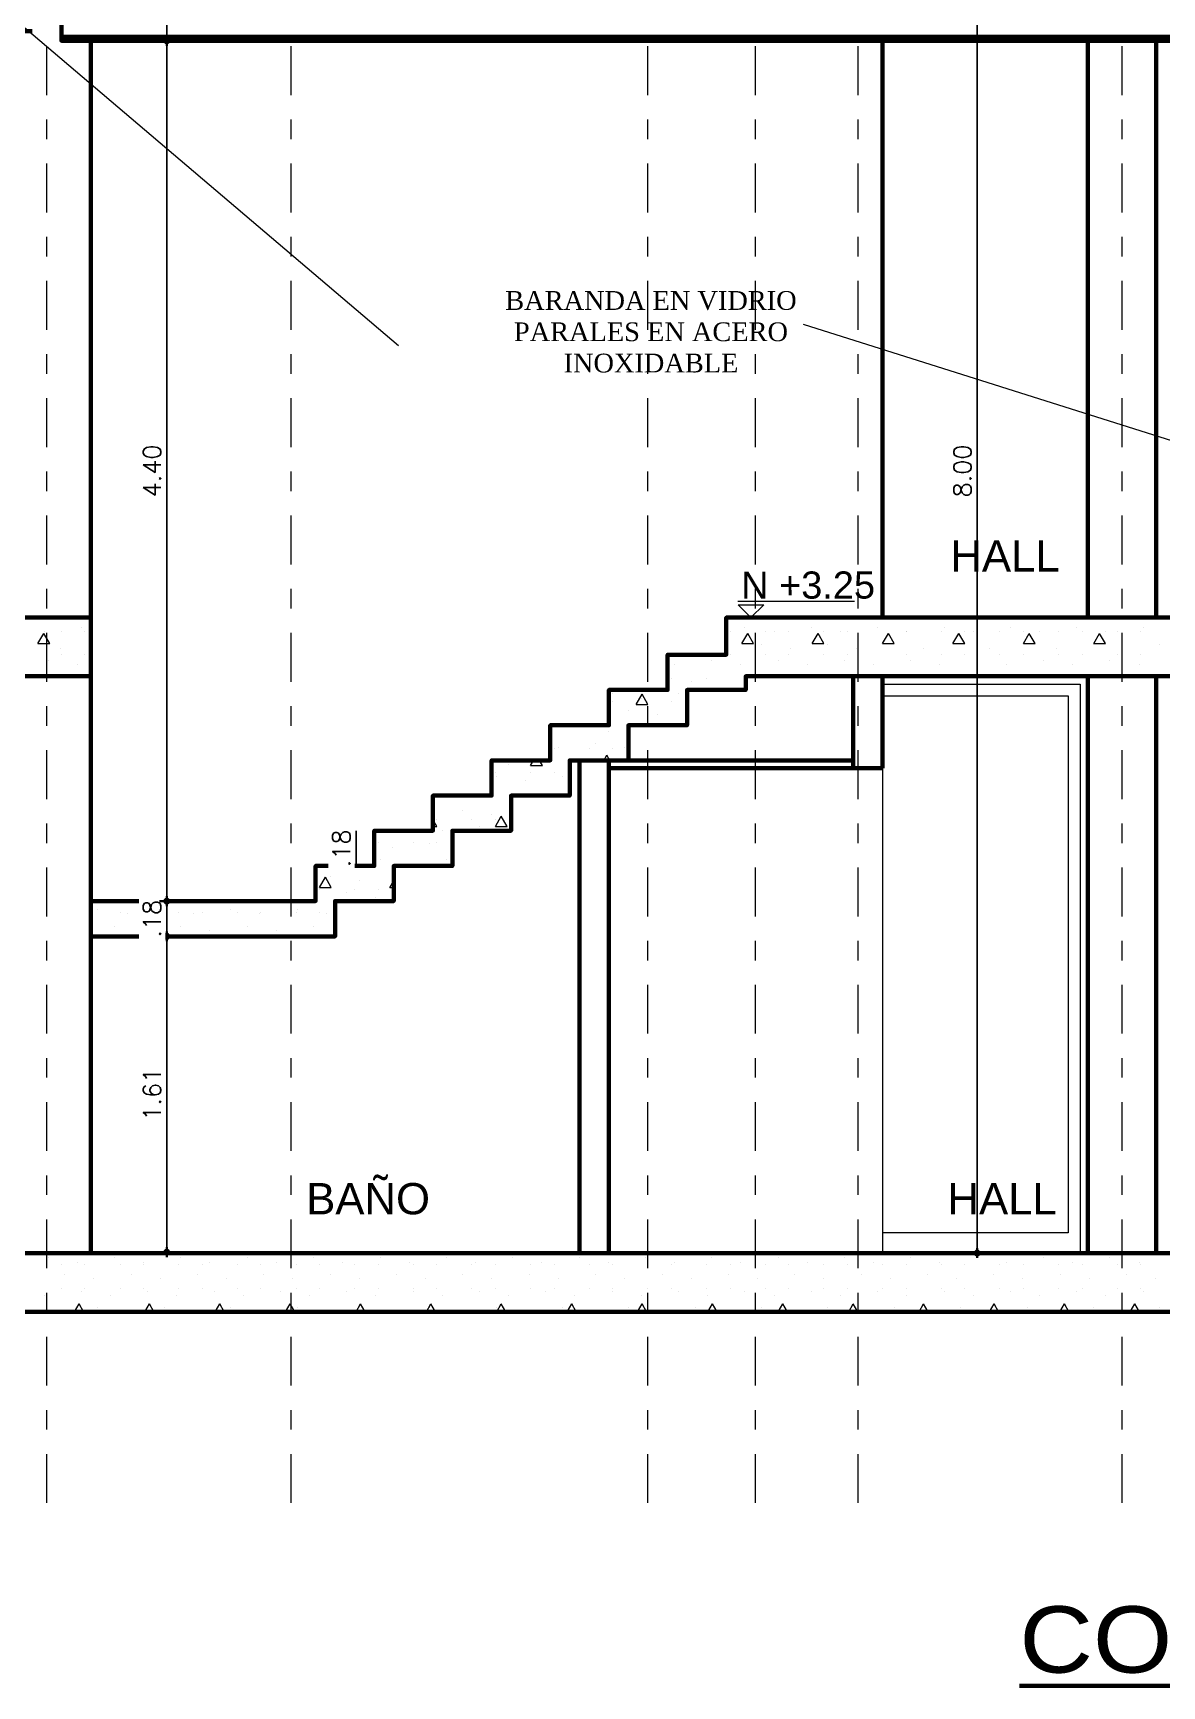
# Model space of a CAD drawing. Header units: metres. Extents: x -50 to 76, y -61 to 14.
# Drawn here: x 23.54 to 29.31, y -41.01 to -32.56 of the extents above; entities that cross this region are included whole.
import ezdxf
from ezdxf.enums import TextEntityAlignment as Align

# ---------------------------------------------------------------- set-up
doc = ezdxf.new("R2010")
doc.units = ezdxf.units.M
doc.header["$MEASUREMENT"] = 0
for name, pattern in [('CENTER', [2, 1.25, -0.25, 0.25, -0.25]), ('CENTERX2', [4, 2.5, -0.5, 0.5, -0.5]), ('DASHDOT2', [0.5, 0.25, -0.125, 0, -0.125])]:
    doc.linetypes.add(name, pattern=pattern)
for name, color, linetype, lineweight in [('1 ACHURADO PLACAS', 45, 'Continuous', 15), ('1 CALCAS', 255, 'Continuous', 60), ('1 NIVELES', 145, 'Continuous', 18), ('1 TEXTOS', 4, 'Continuous', 20), ('1 VENTTANAS', 2, 'Continuous', 18), ('COTAS', 251, 'Continuous', 35), ('EJES', 251, 'CENTERX2', 0), ('TEXTOS', 4, 'Continuous', 25), ('TITULOS', 9, 'Continuous', 60)]:
    doc.layers.add(name, color=color, linetype=linetype, lineweight=lineweight)
doc.layers.add('TEXT', color=4, linetype='Continuous')
doc.styles.add('ARIAL', font='CENTURY.TTF')
doc.styles.add('cotas', font='romans.shx')
doc.styles.add('DISEÑO', font='arial.ttf', dxfattribs={"width": 1.1})
doc.styles.add('Estilo_Generado_1', font='arial.ttf')
doc.styles.add('LEROY', font='arial.ttf')
doc.dimstyles.new('COT-50', dxfattribs={"dimscale": 0.5, "dimtxt": 0.18, "dimasz": 0.05, "dimexe": 0.08, "dimexo": 0.1, "dimgap": 0.06, "dimtad": 1, "dimzin": 4, "dimdsep": 46, "dimtxsty": 'cotas', "dimblk1": 'COTA', "dimblk2": 'COTA', "dimsah": 1, "dimcen": 0.09, "dimse1": 1, "dimse2": 1, "dimclrd": 256, "dimclre": 253, "dimclrt": 14, "dimadec": 0, "dimazin": 0, "dimtfac": 1, "dimtix": 1, "dimtmove": 0, "dimatfit": 3, "dimldrblk": 'COTA', "dimfxl": 1, "dimtfill": 1, "dimtfillclr": 256, "dimtolj": 1, "dimtzin": 12, "dimarcsym": 0})

# ---------------------------------------------------------------- blocks, each defined once
blk = doc.blocks.new('COTA')
for p, q in [((-1, 0), (1, 0)), ((0, 1.5), (0, -1.5))]:
    blk.add_line(p, q)
blk.add_circle((0, 0), 0.5)
blk = doc.blocks.new('*D765')
at = {"layer": 'COTAS', "lineweight": -2, "transparency": 16777216}
blk.add_line((23.1137, -35.8213), (23.1137, -35.5713), dxfattribs=at)
at = {"layer": 'Defpoints', "color": 0, "transparency": 16777216}
for p in [(23.8338, -35.5463), (23.8338, -35.8463)]:
    blk.add_point(p, dxfattribs=at)
at = {"layer": 'COTAS', "lineweight": -2, "transparency": 16777216, "xscale": 0.025, "yscale": 0.025, "zscale": 0.025}
for p, rotation in [((23.1137, -35.5463), 90), ((23.1137, -35.8463), 270)]:
    blk.add_blockref('COTA', p, dxfattribs=dict(at, rotation=rotation))
at = {"layer": 'COTAS', "color": 14, "transparency": 16777216, "insert": (23.0387, -35.6963), "char_height": 0.09, "attachment_point": 5, "rotation": 90, "style": 'cotas', "bg_fill": 3, "box_fill_scale": 1.25, "bg_fill_color": 256, "bg_fill_true_color": 13158600, "bg_fill_transparency": 0}
blk.add_mtext('\\A1;.30', dxfattribs=at)
at = {"layer": 'Defpoints', "color": 0, "transparency": 16777216}
blk.add_point((23.1137, -35.5463), dxfattribs=at)
blk = doc.blocks.new('*D768')
at = {"layer": 'COTAS', "lineweight": -2, "transparency": 16777216}
blk.add_line((24.2225, -37.2013), (24.2225, -38.7663), dxfattribs=at)
at = {"layer": 'Defpoints', "color": 0, "transparency": 16777216}
for p in [(23.8338, -37.1763), (23.8338, -38.7913), (24.2225, -38.7913)]:
    blk.add_point(p, dxfattribs=at)
at = {"layer": 'COTAS', "lineweight": -2, "transparency": 16777216, "xscale": 0.025, "yscale": 0.025, "zscale": 0.025}
for p, rotation in [((24.2225, -37.1763), 90), ((24.2225, -38.7913), 270)]:
    blk.add_blockref('COTA', p, dxfattribs=dict(at, rotation=rotation))
at = {"layer": 'COTAS', "color": 14, "transparency": 16777216, "insert": (24.1475, -37.9838), "char_height": 0.09, "attachment_point": 5, "rotation": 90, "style": 'cotas', "bg_fill": 3, "box_fill_scale": 1.25, "bg_fill_color": 256, "bg_fill_true_color": 13158600, "bg_fill_transparency": 0}
blk.add_mtext('\\A1;1.61', dxfattribs=at)
blk = doc.blocks.new('*D769')
at = {"layer": 'COTAS', "lineweight": -2, "transparency": 16777216}
blk.add_line((24.2225, -36.9963), (24.2225, -37.1763), dxfattribs=at)
at = {"layer": 'Defpoints', "color": 0, "transparency": 16777216}
for p in [(23.8338, -36.9963), (23.8338, -37.1763)]:
    blk.add_point(p, dxfattribs=at)
at = {"layer": 'COTAS', "color": 14, "transparency": 16777216, "insert": (24.1475, -37.0863), "char_height": 0.09, "attachment_point": 5, "rotation": 90, "style": 'cotas', "bg_fill": 3, "box_fill_scale": 1.25, "bg_fill_color": 256, "bg_fill_true_color": 13158600, "bg_fill_transparency": 0}
blk.add_mtext('\\A1;.18', dxfattribs=at)
at = {"layer": 'Defpoints', "color": 0, "transparency": 16777216}
blk.add_point((24.2225, -37.1763), dxfattribs=at)
blk = doc.blocks.new('*D770')
at = {"layer": 'COTAS', "lineweight": -2, "transparency": 16777216}
blk.add_line((24.2225, -36.9713), (24.2225, -32.6213), dxfattribs=at)
at = {"layer": 'Defpoints', "color": 0, "transparency": 16777216}
for p in [(23.8338, -32.5963), (24.2225, -32.5963), (23.8338, -36.9963)]:
    blk.add_point(p, dxfattribs=at)
at = {"layer": 'COTAS', "lineweight": -2, "transparency": 16777216, "xscale": 0.025, "yscale": 0.025, "zscale": 0.025}
for p, rotation in [((24.2225, -32.5963), 90), ((24.2225, -36.9963), 270)]:
    blk.add_blockref('COTA', p, dxfattribs=dict(at, rotation=rotation))
at = {"layer": 'COTAS', "color": 14, "transparency": 16777216, "insert": (24.1475, -34.7963), "char_height": 0.09, "attachment_point": 5, "rotation": 90, "style": 'cotas', "bg_fill": 3, "box_fill_scale": 1.25, "bg_fill_color": 256, "bg_fill_true_color": 13158600, "bg_fill_transparency": 0}
blk.add_mtext('\\A1;4.40', dxfattribs=at)
blk = doc.blocks.new('*D771')
at = {"layer": 'COTAS', "lineweight": -2, "transparency": 16777216}
blk.add_line((24.2225, -32.5713), (24.2225, -30.8213), dxfattribs=at)
at = {"layer": 'Defpoints', "color": 0, "transparency": 16777216}
for p in [(23.6838, -30.7963), (24.2225, -30.7963), (23.8338, -32.5963)]:
    blk.add_point(p, dxfattribs=at)
at = {"layer": 'COTAS', "lineweight": -2, "transparency": 16777216, "xscale": 0.025, "yscale": 0.025, "zscale": 0.025}
for p, rotation in [((24.2225, -30.7963), 90), ((24.2225, -32.5963), 270)]:
    blk.add_blockref('COTA', p, dxfattribs=dict(at, rotation=rotation))
at = {"layer": 'COTAS', "color": 14, "transparency": 16777216, "insert": (24.1475, -31.6963), "char_height": 0.09, "attachment_point": 5, "rotation": 90, "style": 'cotas', "bg_fill": 3, "box_fill_scale": 1.25, "bg_fill_color": 256, "bg_fill_true_color": 13158600, "bg_fill_transparency": 0}
blk.add_mtext('\\A1;1.80', dxfattribs=at)
blk = doc.blocks.new('*D772')
at = {"layer": 'COTAS', "lineweight": -2, "transparency": 16777216}
blk.add_line((25.1911, -36.6363), (25.1911, -36.8163), dxfattribs=at)
at = {"layer": 'Defpoints', "color": 0, "transparency": 16777216}
for p in [(25.2838, -36.6363), (25.2838, -36.8163)]:
    blk.add_point(p, dxfattribs=at)
at = {"layer": 'COTAS', "color": 14, "transparency": 16777216, "insert": (25.1161, -36.7263), "char_height": 0.09, "attachment_point": 5, "rotation": 90, "style": 'cotas', "bg_fill": 3, "box_fill_scale": 1.25, "bg_fill_color": 256, "bg_fill_true_color": 13158600, "bg_fill_transparency": 0}
blk.add_mtext('\\A1;.18', dxfattribs=at)
at = {"layer": 'Defpoints', "color": 0, "transparency": 16777216}
blk.add_point((25.1911, -36.8163), dxfattribs=at)
blk = doc.blocks.new('*D773')
at = {"layer": 'COTAS', "lineweight": -2, "transparency": 16777216}
blk.add_line((28.3676, -30.8213), (28.3676, -38.7713), dxfattribs=at)
at = {"layer": 'Defpoints', "color": 0, "transparency": 16777216}
for p in [(23.5338, -30.7963), (23.5338, -38.7963), (28.3676, -38.7963)]:
    blk.add_point(p, dxfattribs=at)
at = {"layer": 'COTAS', "lineweight": -2, "transparency": 16777216, "xscale": 0.025, "yscale": 0.025, "zscale": 0.025}
for p, rotation in [((28.3676, -30.7963), 90), ((28.3676, -38.7963), 270)]:
    blk.add_blockref('COTA', p, dxfattribs=dict(at, rotation=rotation))
at = {"layer": 'COTAS', "color": 14, "transparency": 16777216, "insert": (28.2926, -34.7963), "char_height": 0.09, "attachment_point": 5, "rotation": 90, "style": 'cotas', "bg_fill": 3, "box_fill_scale": 1.25, "bg_fill_color": 256, "bg_fill_true_color": 13158600, "bg_fill_transparency": 0}
blk.add_mtext('\\A1;8.00', dxfattribs=at)

msp = doc.modelspace()

# ---------------------------------------------------------------- linework, layer by layer
at = {"layer": '1 ACHURADO PLACAS'}
for p, q in [((23.5638, -35.6786), (23.5938, -35.6267)), ((23.6238, -35.6786), (23.5938, -35.6267)), ((23.5951, -35.618), (23.5951, -35.618)), ((23.6838, -35.6163), (23.6838, -35.6163)), ((23.786, -35.5968), (23.786, -35.5968)), ((23.8038, -35.6163), (23.8038, -35.6163)), ((27.1038, -35.6163), (27.1038, -35.6163)), ((27.1638, -35.6786), (27.1938, -35.6267)), ((27.1801, -35.5968), (27.1801, -35.5968)), ((27.2238, -35.6786), (27.1938, -35.6267)), ((27.2838, -35.6163), (27.2838, -35.6163)), ((27.3286, -35.618), (27.3286, -35.618)), ((27.4038, -35.6163), (27.4038, -35.6163)), ((27.5196, -35.5968), (27.5196, -35.5968)), ((27.5238, -35.6786), (27.5538, -35.6267)), ((27.5838, -35.6786), (27.5538, -35.6267)), ((27.5838, -35.6163), (27.5838, -35.6163)), ((27.668, -35.618), (27.668, -35.618)), ((27.7038, -35.6163), (27.7038, -35.6163)), ((27.859, -35.5968), (27.859, -35.5968)), ((27.8838, -35.6786), (27.9138, -35.6267)), ((27.9438, -35.6786), (27.9138, -35.6267)), ((28.0038, -35.6163), (28.0038, -35.6163)), ((28.0075, -35.618), (28.0075, -35.618)), ((28.1838, -35.6163), (28.1838, -35.6163)), ((28.1984, -35.5968), (28.1984, -35.5968)), ((28.2438, -35.6786), (28.2738, -35.6267)), ((28.3038, -35.6786), (28.2738, -35.6267)), ((28.3038, -35.6163), (28.3038, -35.6163)), ((28.3469, -35.618), (28.3469, -35.618)), ((28.4838, -35.6163), (28.4838, -35.6163)), ((28.5378, -35.5968), (28.5378, -35.5968)), ((28.6038, -35.6163), (28.6038, -35.6163)), ((28.6038, -35.6786), (28.6338, -35.6267)), ((28.6638, -35.6786), (28.6338, -35.6267)), ((28.6863, -35.618), (28.6863, -35.618)), ((28.7838, -35.6163), (28.7838, -35.6163)), ((28.8772, -35.5968), (28.8772, -35.5968)), ((28.9038, -35.6163), (28.9038, -35.6163)), ((28.9638, -35.6786), (28.9938, -35.6267)), ((29.0238, -35.6786), (28.9938, -35.6267)), ((29.0257, -35.618), (29.0257, -35.618)), ((29.0838, -35.6163), (29.0838, -35.6163)), ((29.2038, -35.6163), (29.2038, -35.6163)), ((29.2166, -35.5968), (29.2166, -35.5968)), ((23.5638, -35.6786), (23.6238, -35.6786)), ((23.68, -35.7028), (23.68, -35.7028)), ((23.6838, -35.7363), (23.6838, -35.7363)), ((23.8038, -35.7363), (23.8038, -35.7363)), ((27.1038, -35.7363), (27.1038, -35.7363)), ((27.1638, -35.6786), (27.2238, -35.6786)), ((27.265, -35.6816), (27.265, -35.6816)), ((27.2838, -35.7363), (27.2838, -35.7363)), ((27.4038, -35.7363), (27.4038, -35.7363)), ((27.4135, -35.7028), (27.4135, -35.7028)), ((27.5238, -35.6786), (27.5838, -35.6786)), ((27.5838, -35.7363), (27.5838, -35.7363)), ((27.6044, -35.6816), (27.6044, -35.6816)), ((27.7038, -35.7363), (27.7038, -35.7363)), ((27.7529, -35.7028), (27.7529, -35.7028)), ((27.8838, -35.6786), (27.9438, -35.6786)), ((27.9438, -35.6816), (27.9438, -35.6816)), ((28.0038, -35.7363), (28.0038, -35.7363)), ((28.0923, -35.7028), (28.0923, -35.7028)), ((28.1838, -35.7363), (28.1838, -35.7363)), ((28.2438, -35.6786), (28.3038, -35.6786)), ((28.2832, -35.6816), (28.2832, -35.6816)), ((28.3038, -35.7363), (28.3038, -35.7363)), ((28.4317, -35.7028), (28.4317, -35.7028)), ((28.4838, -35.7363), (28.4838, -35.7363)), ((28.6038, -35.6786), (28.6638, -35.6786)), ((28.6038, -35.7363), (28.6038, -35.7363)), ((28.6226, -35.6816), (28.6226, -35.6816)), ((28.7711, -35.7028), (28.7711, -35.7028)), ((28.7838, -35.7363), (28.7838, -35.7363)), ((28.9038, -35.7363), (28.9038, -35.7363)), ((28.962, -35.6816), (28.962, -35.6816)), ((28.9638, -35.6786), (29.0238, -35.6786)), ((29.0838, -35.7363), (29.0838, -35.7363)), ((29.1105, -35.7028), (29.1105, -35.7028)), ((29.2038, -35.7363), (29.2038, -35.7363)), ((29.3015, -35.6816), (29.3015, -35.6816)), ((23.6163, -35.7665), (23.6163, -35.7665)), ((23.7648, -35.7877), (23.7648, -35.7877)), ((26.8195, -35.7877), (26.8195, -35.7877)), ((27.0104, -35.7665), (27.0104, -35.7665)), ((27.1589, -35.7877), (27.1589, -35.7877)), ((27.1589, -35.7877), (27.1589, -35.7877)), ((27.3498, -35.7665), (27.3498, -35.7665)), ((27.4983, -35.7877), (27.4983, -35.7877)), ((27.6893, -35.7665), (27.6893, -35.7665)), ((27.8377, -35.7877), (27.8377, -35.7877)), ((28.0287, -35.7665), (28.0287, -35.7665)), ((28.1772, -35.7877), (28.1772, -35.7877)), ((28.3681, -35.7665), (28.3681, -35.7665)), ((28.5166, -35.7877), (28.5166, -35.7877)), ((28.7075, -35.7665), (28.7075, -35.7665)), ((28.856, -35.7877), (28.856, -35.7877)), ((29.0469, -35.7665), (29.0469, -35.7665)), ((29.1954, -35.7877), (29.1954, -35.7877)), ((26.8038, -35.8563), (26.8038, -35.8563)), ((26.9044, -35.8725), (26.9044, -35.8725)), ((26.9838, -35.8563), (26.9838, -35.8563)), ((26.5013, -35.9362), (26.5013, -35.9362)), ((26.5038, -35.9763), (26.5038, -35.9763)), ((26.6238, -35.9904), (26.6538, -35.9384)), ((26.6238, -35.9904), (26.6838, -35.9904)), ((26.6498, -35.9574), (26.6498, -35.9574)), ((26.6838, -35.9904), (26.6538, -35.9384)), ((26.6838, -35.9763), (26.6838, -35.9763)), ((26.8038, -35.9763), (26.8038, -35.9763)), ((26.8407, -35.9362), (26.8407, -35.9362)), ((26.5862, -36.021), (26.5862, -36.021)), ((26.7347, -36.0422), (26.7347, -36.0422)), ((26.3316, -36.1059), (26.3316, -36.1059)), ((26.4801, -36.1271), (26.4801, -36.1271)), ((26.2038, -36.2163), (26.2038, -36.2163)), ((26.2255, -36.212), (26.2255, -36.212)), ((26.3838, -36.2163), (26.3838, -36.2163)), ((26.4165, -36.1907), (26.4165, -36.1907)), ((26.4587, -36.2763), (26.4738, -36.2502)), ((26.4889, -36.2763), (26.4738, -36.2502)), ((26.5038, -36.2163), (26.5038, -36.2163)), ((26.565, -36.212), (26.565, -36.212)), ((25.9038, -36.3363), (25.9038, -36.3363)), ((25.971, -36.2968), (25.971, -36.2968)), ((26.0838, -36.3022), (26.0987, -36.2763)), ((26.0838, -36.3022), (26.1438, -36.3022)), ((26.0838, -36.3363), (26.0838, -36.3363)), ((26.1438, -36.3022), (26.1289, -36.2763)), ((26.2038, -36.3363), (26.2038, -36.3363)), ((26.5013, -36.2756), (26.5013, -36.2756)), ((25.9073, -36.3604), (25.9073, -36.3604)), ((26.0558, -36.3817), (26.0558, -36.3817)), ((26.2468, -36.3604), (26.2468, -36.3604)), ((25.8013, -36.4665), (25.8013, -36.4665)), ((25.9922, -36.4453), (25.9922, -36.4453)), ((25.6038, -36.6139), (25.5838, -36.5793)), ((25.6038, -36.5763), (25.6038, -36.5763)), ((25.7376, -36.5302), (25.7376, -36.5302)), ((25.7838, -36.5763), (25.7838, -36.5763)), ((25.8861, -36.5514), (25.8861, -36.5514)), ((25.9038, -36.6139), (25.9338, -36.562)), ((25.9038, -36.5763), (25.9038, -36.5763)), ((25.9638, -36.6139), (25.9338, -36.562)), ((25.5838, -36.6139), (25.6038, -36.6139)), ((25.6316, -36.6362), (25.6316, -36.6362)), ((25.8225, -36.615), (25.8225, -36.615)), ((25.9038, -36.6139), (25.9638, -36.6139)), ((25.3038, -36.6963), (25.3038, -36.6963)), ((25.377, -36.7211), (25.377, -36.7211)), ((25.4838, -36.6963), (25.4838, -36.6963)), ((25.5679, -36.6999), (25.5679, -36.6999)), ((25.6038, -36.6963), (25.6038, -36.6963)), ((25.3134, -36.7847), (25.3134, -36.7847)), ((25.4619, -36.8059), (25.4619, -36.8059)), ((25.6528, -36.7847), (25.6528, -36.7847)), ((25.0038, -36.9257), (25.0338, -36.8737)), ((25.0038, -36.9257), (25.0638, -36.9257)), ((25.0038, -36.9363), (25.0038, -36.9363)), ((25.0638, -36.9257), (25.0338, -36.8737)), ((25.0588, -36.8696), (25.0588, -36.8696)), ((25.1838, -36.9363), (25.1838, -36.9363)), ((25.2073, -36.8908), (25.2073, -36.8908)), ((25.3038, -36.9363), (25.3038, -36.9363)), ((25.3638, -36.9257), (25.3838, -36.8911)), ((25.3638, -36.9257), (25.3838, -36.9257)), ((25.1437, -36.9544), (25.1437, -36.9544)), ((25.2922, -36.9756), (25.2922, -36.9756)), ((23.8709, -37.0393), (23.8709, -37.0393)), ((23.9838, -37.0563), (23.9838, -37.0563)), ((24.0194, -37.0605), (24.0194, -37.0605)), ((24.1038, -37.0563), (24.1038, -37.0563)), ((24.2103, -37.0393), (24.2103, -37.0393)), ((24.2838, -37.0563), (24.2838, -37.0563)), ((24.3588, -37.0605), (24.3588, -37.0605)), ((24.4038, -37.0563), (24.4038, -37.0563)), ((24.5497, -37.0393), (24.5497, -37.0393)), ((24.5838, -37.0563), (24.5838, -37.0563)), ((24.6982, -37.0605), (24.6982, -37.0605)), ((24.7038, -37.0563), (24.7038, -37.0563)), ((24.8838, -37.0563), (24.8838, -37.0563)), ((24.8891, -37.0393), (24.8891, -37.0393)), ((25.0038, -37.0563), (25.0038, -37.0563)), ((25.0376, -37.0605), (25.0376, -37.0605)), ((23.9557, -37.1241), (23.9557, -37.1241)), ((24.1042, -37.1453), (24.1042, -37.1453)), ((24.2951, -37.1241), (24.2951, -37.1241)), ((24.4436, -37.1453), (24.4436, -37.1453)), ((24.6346, -37.1241), (24.6346, -37.1241)), ((24.783, -37.1453), (24.783, -37.1453)), ((24.974, -37.1241), (24.974, -37.1241)), ((23.8338, -38.7963), (23.5338, -38.7963)), ((23.5638, -38.7963), (23.5638, -38.7963)), ((23.6238, -38.7963), (23.6238, -38.7963)), ((23.9238, -38.7963), (23.9238, -38.7963)), ((23.9838, -38.7963), (23.9838, -38.7963)), ((24.2838, -38.7963), (24.2838, -38.7963)), ((24.3438, -38.7963), (24.3438, -38.7963)), ((24.6438, -38.7963), (24.6438, -38.7963)), ((24.7038, -38.7963), (24.7038, -38.7963)), ((25.0038, -38.7963), (25.0038, -38.7963)), ((25.0638, -38.7963), (25.0638, -38.7963)), ((25.3638, -38.7963), (25.3638, -38.7963)), ((25.4238, -38.7963), (25.4238, -38.7963)), ((25.7238, -38.7963), (25.7238, -38.7963)), ((25.7838, -38.7963), (25.7838, -38.7963)), ((26.0838, -38.7963), (26.0838, -38.7963)), ((26.1438, -38.7963), (26.1438, -38.7963)), ((26.4438, -38.7963), (26.4438, -38.7963)), ((26.5038, -38.7963), (26.5038, -38.7963)), ((26.8638, -38.7963), (26.8638, -38.7963)), ((27.2238, -38.7963), (27.2238, -38.7963)), ((27.5838, -38.7963), (27.5838, -38.7963)), ((23.6163, -38.8212), (23.6163, -38.8212)), ((23.6838, -38.8563), (23.6838, -38.8563)), ((23.7648, -38.8424), (23.7648, -38.8424)), ((23.8038, -38.8563), (23.8038, -38.8563)), ((23.9557, -38.8212), (23.9557, -38.8212)), ((23.9838, -38.8563), (23.9838, -38.8563)), ((24.1038, -38.8563), (24.1038, -38.8563)), ((24.1042, -38.8424), (24.1042, -38.8424)), ((24.2838, -38.8563), (24.2838, -38.8563)), ((24.2951, -38.8212), (24.2951, -38.8212)), ((24.4038, -38.8563), (24.4038, -38.8563)), ((24.4436, -38.8424), (24.4436, -38.8424)), ((24.5838, -38.8563), (24.5838, -38.8563)), ((24.6346, -38.8212), (24.6346, -38.8212)), ((24.7038, -38.8563), (24.7038, -38.8563)), ((24.783, -38.8424), (24.783, -38.8424)), ((24.8838, -38.8563), (24.8838, -38.8563)), ((24.974, -38.8212), (24.974, -38.8212)), ((25.0038, -38.8563), (25.0038, -38.8563)), ((25.1225, -38.8424), (25.1225, -38.8424)), ((25.1838, -38.8563), (25.1838, -38.8563)), ((25.3038, -38.8563), (25.3038, -38.8563)), ((25.3134, -38.8212), (25.3134, -38.8212)), ((25.4619, -38.8424), (25.4619, -38.8424)), ((25.4838, -38.8563), (25.4838, -38.8563)), ((25.6038, -38.8563), (25.6038, -38.8563)), ((25.6528, -38.8212), (25.6528, -38.8212)), ((25.7838, -38.8563), (25.7838, -38.8563)), ((25.8013, -38.8424), (25.8013, -38.8424)), ((25.9038, -38.8563), (25.9038, -38.8563)), ((25.9922, -38.8212), (25.9922, -38.8212)), ((26.0838, -38.8563), (26.0838, -38.8563)), ((26.1407, -38.8424), (26.1407, -38.8424)), ((26.2038, -38.8563), (26.2038, -38.8563)), ((26.3316, -38.8212), (26.3316, -38.8212)), ((26.3838, -38.8563), (26.3838, -38.8563)), ((26.4801, -38.8424), (26.4801, -38.8424)), ((26.5038, -38.8563), (26.5038, -38.8563)), ((26.671, -38.8212), (26.671, -38.8212)), ((26.6838, -38.8563), (26.6838, -38.8563)), ((26.8038, -38.8563), (26.8038, -38.8563)), ((26.8195, -38.8424), (26.8195, -38.8424)), ((26.9838, -38.8563), (26.9838, -38.8563)), ((27.0104, -38.8212), (27.0104, -38.8212)), ((27.1038, -38.8563), (27.1038, -38.8563)), ((27.1589, -38.8424), (27.1589, -38.8424)), ((27.2838, -38.8563), (27.2838, -38.8563)), ((27.3498, -38.8212), (27.3498, -38.8212)), ((27.4038, -38.8563), (27.4038, -38.8563)), ((27.4983, -38.8424), (27.4983, -38.8424)), ((27.5838, -38.8563), (27.5838, -38.8563)), ((27.6893, -38.8212), (27.6893, -38.8212)), ((27.7038, -38.8563), (27.7038, -38.8563)), ((27.8377, -38.8424), (27.8377, -38.8424)), ((27.8838, -38.8563), (27.8838, -38.8563)), ((28.0038, -38.8563), (28.0038, -38.8563)), ((28.0287, -38.8212), (28.0287, -38.8212)), ((28.1772, -38.8424), (28.1772, -38.8424)), ((28.1838, -38.8563), (28.1838, -38.8563)), ((28.3038, -38.8563), (28.3038, -38.8563)), ((28.3681, -38.8212), (28.3681, -38.8212)), ((28.4838, -38.8563), (28.4838, -38.8563)), ((28.5166, -38.8424), (28.5166, -38.8424)), ((28.6038, -38.8563), (28.6038, -38.8563)), ((28.7075, -38.8212), (28.7075, -38.8212)), ((28.7838, -38.8563), (28.7838, -38.8563)), ((28.856, -38.8424), (28.856, -38.8424)), ((28.9038, -38.8563), (28.9038, -38.8563)), ((29.0469, -38.8212), (29.0469, -38.8212)), ((29.0838, -38.8563), (29.0838, -38.8563)), ((29.1954, -38.8424), (29.1954, -38.8424)), ((29.2038, -38.8563), (29.2038, -38.8563)), ((23.7012, -38.906), (23.7012, -38.906)), ((23.8497, -38.9272), (23.8497, -38.9272)), ((24.0406, -38.906), (24.0406, -38.906)), ((24.1891, -38.9272), (24.1891, -38.9272)), ((24.38, -38.906), (24.38, -38.906)), ((24.5285, -38.9272), (24.5285, -38.9272)), ((24.7194, -38.906), (24.7194, -38.906)), ((24.8679, -38.9272), (24.8679, -38.9272)), ((25.0588, -38.906), (25.0588, -38.906)), ((25.2073, -38.9272), (25.2073, -38.9272)), ((25.3982, -38.906), (25.3982, -38.906)), ((25.5467, -38.9272), (25.5467, -38.9272)), ((25.7376, -38.906), (25.7376, -38.906)), ((25.8861, -38.9272), (25.8861, -38.9272)), ((26.0771, -38.906), (26.0771, -38.906)), ((26.2255, -38.9272), (26.2255, -38.9272)), ((26.4165, -38.906), (26.4165, -38.906)), ((26.565, -38.9272), (26.565, -38.9272)), ((26.7559, -38.906), (26.7559, -38.906)), ((26.9044, -38.9272), (26.9044, -38.9272)), ((27.0953, -38.906), (27.0953, -38.906)), ((27.2438, -38.9272), (27.2438, -38.9272)), ((27.4347, -38.906), (27.4347, -38.906)), ((27.5832, -38.9272), (27.5832, -38.9272)), ((27.7741, -38.906), (27.7741, -38.906)), ((27.9226, -38.9272), (27.9226, -38.9272)), ((28.1135, -38.906), (28.1135, -38.906)), ((28.262, -38.9272), (28.262, -38.9272)), ((28.4529, -38.906), (28.4529, -38.906)), ((28.6014, -38.9272), (28.6014, -38.9272)), ((28.7923, -38.906), (28.7923, -38.906)), ((28.9408, -38.9272), (28.9408, -38.9272)), ((29.1318, -38.906), (29.1318, -38.906)), ((29.2802, -38.9272), (29.2802, -38.9272)), ((23.5951, -39.0121), (23.5951, -39.0121)), ((23.6838, -38.9763), (23.6838, -38.9763)), ((23.786, -38.9909), (23.786, -38.9909)), ((23.8038, -38.9763), (23.8038, -38.9763)), ((23.9345, -39.0121), (23.9345, -39.0121)), ((23.9838, -38.9763), (23.9838, -38.9763)), ((24.1038, -38.9763), (24.1038, -38.9763)), ((24.1254, -38.9909), (24.1254, -38.9909)), ((24.2739, -39.0121), (24.2739, -39.0121)), ((24.2838, -38.9763), (24.2838, -38.9763)), ((24.4038, -38.9763), (24.4038, -38.9763)), ((24.4648, -38.9909), (24.4648, -38.9909)), ((24.5838, -38.9763), (24.5838, -38.9763)), ((24.6133, -39.0121), (24.6133, -39.0121)), ((24.7038, -38.9763), (24.7038, -38.9763)), ((24.8043, -38.9909), (24.8043, -38.9909)), ((24.8838, -38.9763), (24.8838, -38.9763)), ((24.9528, -39.0121), (24.9528, -39.0121)), ((25.0038, -38.9763), (25.0038, -38.9763)), ((25.1437, -38.9909), (25.1437, -38.9909)), ((25.1838, -38.9763), (25.1838, -38.9763)), ((25.2922, -39.0121), (25.2922, -39.0121)), ((25.3038, -38.9763), (25.3038, -38.9763)), ((25.4831, -38.9909), (25.4831, -38.9909)), ((25.4838, -38.9763), (25.4838, -38.9763)), ((25.6038, -38.9763), (25.6038, -38.9763)), ((25.6316, -39.0121), (25.6316, -39.0121)), ((25.7838, -38.9763), (25.7838, -38.9763)), ((25.8225, -38.9909), (25.8225, -38.9909)), ((25.9038, -38.9763), (25.9038, -38.9763)), ((25.971, -39.0121), (25.971, -39.0121)), ((26.0838, -38.9763), (26.0838, -38.9763)), ((26.1619, -38.9909), (26.1619, -38.9909)), ((26.2038, -38.9763), (26.2038, -38.9763)), ((26.3104, -39.0121), (26.3104, -39.0121)), ((26.3838, -38.9763), (26.3838, -38.9763)), ((26.5013, -38.9909), (26.5013, -38.9909)), ((26.5038, -38.9763), (26.5038, -38.9763)), ((26.6498, -39.0121), (26.6498, -39.0121)), ((26.6838, -38.9763), (26.6838, -38.9763)), ((26.8038, -38.9763), (26.8038, -38.9763)), ((26.8407, -38.9909), (26.8407, -38.9909)), ((26.9838, -38.9763), (26.9838, -38.9763)), ((26.9892, -39.0121), (26.9892, -39.0121)), ((27.1038, -38.9763), (27.1038, -38.9763)), ((27.1801, -38.9909), (27.1801, -38.9909)), ((27.2838, -38.9763), (27.2838, -38.9763)), ((27.3286, -39.0121), (27.3286, -39.0121)), ((27.4038, -38.9763), (27.4038, -38.9763)), ((27.5196, -38.9909), (27.5196, -38.9909)), ((27.5838, -38.9763), (27.5838, -38.9763)), ((27.668, -39.0121), (27.668, -39.0121)), ((27.7038, -38.9763), (27.7038, -38.9763)), ((27.859, -38.9909), (27.859, -38.9909)), ((27.8838, -38.9763), (27.8838, -38.9763)), ((28.0038, -38.9763), (28.0038, -38.9763)), ((28.0075, -39.0121), (28.0075, -39.0121)), ((28.1838, -38.9763), (28.1838, -38.9763)), ((28.1984, -38.9909), (28.1984, -38.9909)), ((28.3038, -38.9763), (28.3038, -38.9763)), ((28.3469, -39.0121), (28.3469, -39.0121)), ((28.4838, -38.9763), (28.4838, -38.9763)), ((28.5378, -38.9909), (28.5378, -38.9909)), ((28.6038, -38.9763), (28.6038, -38.9763)), ((28.6863, -39.0121), (28.6863, -39.0121)), ((28.7838, -38.9763), (28.7838, -38.9763)), ((28.8772, -38.9909), (28.8772, -38.9909)), ((28.9038, -38.9763), (28.9038, -38.9763)), ((29.0257, -39.0121), (29.0257, -39.0121)), ((29.0838, -38.9763), (29.0838, -38.9763)), ((29.2038, -38.9763), (29.2038, -38.9763)), ((29.2166, -38.9909), (29.2166, -38.9909)), ((23.7506, -39.0963), (23.7738, -39.0561)), ((23.797, -39.0963), (23.7738, -39.0561)), ((23.8709, -39.0757), (23.8709, -39.0757)), ((24.1106, -39.0963), (24.1338, -39.0561)), ((24.157, -39.0963), (24.1338, -39.0561)), ((24.2103, -39.0757), (24.2103, -39.0757)), ((24.4706, -39.0963), (24.4938, -39.0561)), ((24.517, -39.0963), (24.4938, -39.0561)), ((24.5497, -39.0757), (24.5497, -39.0757)), ((24.8306, -39.0963), (24.8538, -39.0561)), ((24.877, -39.0963), (24.8538, -39.0561)), ((24.8891, -39.0757), (24.8891, -39.0757)), ((25.1906, -39.0963), (25.2138, -39.0561)), ((25.237, -39.0963), (25.2138, -39.0561)), ((25.2285, -39.0757), (25.2285, -39.0757)), ((25.5506, -39.0963), (25.5738, -39.0561)), ((25.5679, -39.0757), (25.5679, -39.0757)), ((25.597, -39.0963), (25.5738, -39.0561)), ((25.9073, -39.0757), (25.9073, -39.0757)), ((25.9106, -39.0963), (25.9338, -39.0561)), ((25.957, -39.0963), (25.9338, -39.0561)), ((26.2468, -39.0757), (26.2468, -39.0757)), ((26.2706, -39.0963), (26.2938, -39.0561)), ((26.317, -39.0963), (26.2938, -39.0561)), ((26.5862, -39.0757), (26.5862, -39.0757)), ((26.6306, -39.0963), (26.6538, -39.0561)), ((26.677, -39.0963), (26.6538, -39.0561)), ((26.9256, -39.0757), (26.9256, -39.0757)), ((26.9906, -39.0963), (27.0138, -39.0561)), ((27.037, -39.0963), (27.0138, -39.0561)), ((27.265, -39.0757), (27.265, -39.0757)), ((27.3506, -39.0963), (27.3738, -39.0561)), ((27.397, -39.0963), (27.3738, -39.0561)), ((27.6044, -39.0757), (27.6044, -39.0757)), ((27.7106, -39.0963), (27.7338, -39.0561)), ((27.757, -39.0963), (27.7338, -39.0561)), ((27.9438, -39.0757), (27.9438, -39.0757)), ((28.0706, -39.0963), (28.0938, -39.0561)), ((28.117, -39.0963), (28.0938, -39.0561)), ((28.2832, -39.0757), (28.2832, -39.0757)), ((28.4306, -39.0963), (28.4538, -39.0561)), ((28.477, -39.0963), (28.4538, -39.0561)), ((28.6226, -39.0757), (28.6226, -39.0757)), ((28.7906, -39.0963), (28.8138, -39.0561)), ((28.837, -39.0963), (28.8138, -39.0561)), ((28.962, -39.0757), (28.962, -39.0757)), ((29.1506, -39.0963), (29.1738, -39.0561)), ((29.197, -39.0963), (29.1738, -39.0561)), ((29.3015, -39.0757), (29.3015, -39.0757))]:
    msp.add_line(p, q, dxfattribs=at)
at = {"layer": '1 CALCAS'}
for p, q in [((23.6838, -32.5763), (34.9238, -32.5763)), ((23.8338, -32.5963), (23.8338, -35.8463)), ((34.9338, -32.5963), (23.8338, -32.5963)), ((27.8838, -32.5963), (27.8838, -35.5463)), ((28.9338, -32.5963), (28.9338, -35.5463)), ((29.2838, -32.5963), (29.2838, -35.5463)), ((23.8338, -35.8463), (23.8338, -38.7913)), ((27.7338, -35.8463), (27.7338, -36.3163)), ((27.8838, -36.3163), (27.8838, -35.8463)), ((28.9338, -35.8463), (28.9338, -38.7963)), ((29.2838, -35.8463), (29.2838, -38.7963)), ((26.3338, -36.2763), (26.3338, -38.7913)), ((26.4838, -36.2763), (26.4838, -38.7963)), ((26.5838, -36.2763), (27.7338, -36.2763)), ((27.7338, -36.3163), (27.8838, -36.3163))]:
    msp.add_line(p, q, dxfattribs=at)
for points in [[(23.8338, -32.5963), (23.6838, -32.5963), (23.6838, -30.7963), (23.5338, -30.7963), (23.5338, -32.2963), (23.3838, -32.2963), (23.3838, -32.5463), (23.5338, -32.5463)], [(29.9338, -35.8463), (27.1838, -35.8463), (27.1838, -35.9163), (26.8838, -35.9163), (26.8838, -36.0963), (26.5838, -36.0963), (26.5838, -36.2763), (26.2838, -36.2763), (26.2838, -36.4563), (25.9838, -36.4563), (25.9838, -36.6363), (25.6838, -36.6363), (25.6838, -36.8163), (25.3838, -36.8163), (25.3838, -36.9963), (25.0838, -36.9963), (25.0838, -37.1763), (23.8338, -37.1763), (23.8338, -36.9963), (24.9838, -36.9963), (24.9838, -36.8163), (25.2838, -36.8163), (25.2838, -36.6363), (25.5838, -36.6363), (25.5838, -36.4563), (25.8838, -36.4563), (25.8838, -36.2763), (26.1838, -36.2763), (26.1838, -36.0963), (26.4838, -36.0963), (26.4838, -35.9163), (26.7838, -35.9163), (26.7838, -35.7363), (27.0838, -35.7363), (27.0838, -35.5463), (29.9338, -35.5463)], [(27.7338, -36.3163), (26.4838, -36.3163)]]:
    msp.add_lwpolyline(points, dxfattribs=at)
for points in [[(20.0338, -35.8463), (23.8338, -35.8463), (23.8338, -35.5463), (20.0338, -35.5463)], [(20.6338, -38.7963), (39.1338, -38.7963), (39.1338, -39.0963), (20.6338, -39.0963)]]:
    msp.add_lwpolyline(points, close=True, dxfattribs=at)
at = {"layer": '1 NIVELES', "color": 2, "linetype": 'CENTER'}
for p, q in [((27.1428, -35.4624), (27.7395, -35.4624)), ((27.2106, -35.5463), (27.1452, -35.4813)), ((27.1452, -35.4813), (27.2759, -35.4813)), ((27.2106, -35.5463), (27.2759, -35.4813))]:
    msp.add_line(p, q, dxfattribs=at)
at = {"layer": '1 VENTTANAS'}
msp.add_line((27.8838, -36.3163), (27.8838, -38.7963), dxfattribs=at)
for points in [[(27.8838, -35.8863), (28.8938, -35.8863), (28.8938, -38.7963)], [(27.8838, -35.9463), (28.8338, -35.9463), (28.8338, -38.6933), (27.8838, -38.6933)]]:
    msp.add_lwpolyline(points, dxfattribs=at)
at = {"layer": 'EJES', "linetype": 'DASHDOT2'}
for p, q in [((23.6088, -40.074), (23.6088, -29.6766)), ((24.8588, -40.074), (24.8588, -29.6766)), ((26.6838, -40.074), (26.6838, -29.6766)), ((27.2338, -40.074), (27.2338, -29.6766)), ((27.7588, -40.074), (27.7588, -29.6766)), ((29.1088, -40.074), (29.1088, -29.6766))]:
    msp.add_line(p, q, dxfattribs=at)

# ---------------------------------------------------------------- texts
at = {"layer": '1 TEXTOS', "char_height": 0.16, "attachment_point": 1, "style": 'Estilo_Generado_1'}
for s, insert in [('\\A1;HALL', (28.2305, -35.1505)), ('\\A1;BAÑO', (24.9357, -38.438)), ('\\A1;HALL', (28.2158, -38.438))]:
    msp.add_mtext(s, dxfattribs=dict(at, insert=insert))
at = {"layer": 'TEXTOS', "color": 2, "style": 'LEROY'}
msp.add_text('N +3.25', height=0.13885, rotation=0.0654, dxfattribs=at).set_placement((27.1605, -35.4496))
at = {"layer": 'TITULOS', "style": 'DISEÑO', "width": 1.1}
msp.add_text('%%UCORTE  A  -  A', height=0.339359, dxfattribs=at).set_placement((30.365, -41.0438), align=Align.BOTTOM_CENTER)

# ---------------------------------------------------------------- next in the draw order: dimensions: what is measured, and where the dimension line sits
at = {"layer": 'COTAS'}
for base, p1, p2, picture, middle in [((23.1137, -35.5463), (23.8338, -35.8463), (23.8338, -35.5463), '*D765', (23.0387, -35.6963)), ((25.1911, -36.8163), (25.2838, -36.6363), (25.2838, -36.8163), '*D772', (25.1161, -36.7263)), ((24.2225142, -38.7913243), (23.8338143, -37.1763244), (23.8338143, -38.7913243), '*D768', (24.1475142, -37.9838244))]:
    dim = msp.add_linear_dim(base=base, p1=p1, p2=p2, angle=90, dimstyle='COT-50', dxfattribs=at)
    dim.commit()
    dim.dimension.update_dxf_attribs({"geometry": picture, "text_midpoint": middle})

# ---------------------------------------------------------------- next in the draw order: dimensions: what is measured, and where the dimension line sits
dim = msp.add_linear_dim(base=(24.2225, -37.1763), p1=(23.8338, -36.9963), p2=(23.8338, -37.1763), angle=90, dimstyle='COT-50', dxfattribs=at)
dim.commit()
dim.dimension.update_dxf_attribs({"geometry": '*D769', "text_midpoint": (24.1475, -37.0863)})

# ---------------------------------------------------------------- next in the draw order: dimensions: what is measured, and where the dimension line sits
dim = msp.add_linear_dim(base=(24.2225, -32.5963), p1=(23.8338, -36.9963), p2=(23.8338, -32.5963), angle=90, dimstyle='COT-50', dxfattribs=at)
dim.commit()
dim.dimension.update_dxf_attribs({"geometry": '*D770', "text_midpoint": (24.1475, -34.7963)})

# ---------------------------------------------------------------- next in the draw order: dimensions: what is measured, and where the dimension line sits
dim = msp.add_linear_dim(base=(24.2225, -30.7963), p1=(23.8338, -32.5963), p2=(23.6838, -30.7963), angle=90, dimstyle='COT-50', dxfattribs=at)
dim.commit()
dim.dimension.update_dxf_attribs({"geometry": '*D771', "text_midpoint": (24.1475, -31.6963)})

# ---------------------------------------------------------------- next in the draw order: dimensions: what is measured, and where the dimension line sits
dim = msp.add_linear_dim(base=(28.3676, -38.7963), p1=(23.5338, -30.7963), p2=(23.5338, -38.7963), angle=90, dimstyle='COT-50', dxfattribs=at)
dim.commit()
dim.dimension.update_dxf_attribs({"geometry": '*D773', "text_midpoint": (28.2926, -34.7963)})

# ---------------------------------------------------------------- next in the draw order: linework, layer by layer
at = {"layer": '1 NIVELES'}
for p, q in [((22.8362, -31.9687), (25.4076, -34.1552)), ((27.4774, -34.0458), (29.8844, -34.8058))]:
    msp.add_line(p, q, dxfattribs=at)

# ---------------------------------------------------------------- next in the draw order: texts
at = {"layer": 'TEXT', "insert": (26.6992, -33.8763), "char_height": 0.096, "width": 2.052076, "attachment_point": 2, "style": 'ARIAL'}
msp.add_mtext('BARANDA EN VIDRIO PARALES EN ACERO INOXIDABLE', dxfattribs=at)

doc.saveas('drawing.dxf')
